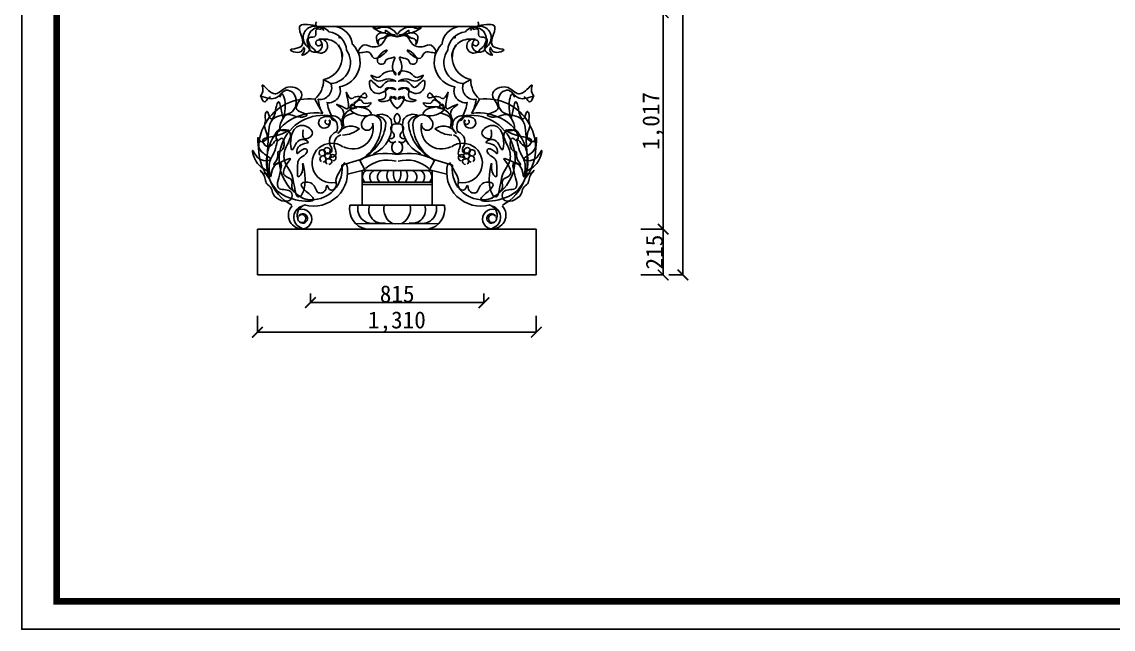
# Model space of a CAD drawing. Extents: x 3172 to 33391, y 13916 to 34175.
# Drawn here: x 23144 to 28268, y 13916 to 16768 of the extents above; entities that cross this region are included whole.
import ezdxf

# ---------------------------------------------------------------- set-up
doc = ezdxf.new("R2010")
doc.units = 0
doc.layers.get('0').update_dxf_attribs({"linetype": 'CONTINUOUS'})
doc.layers.get('DEFPOINTS').update_dxf_attribs({"linetype": 'CONTINUOUS'})
doc.dimstyles.new('ISO-25', dxfattribs={"dimtxt": 2.5, "dimasz": 2.5, "dimexe": 1.25, "dimexo": 0.625, "dimtad": 1, "dimdec": 4, "dimdsep": 46, "dimlunit": 6, "dimtxsty": 'Standard', "dimcen": 2.5, "dimadec": 0, "dimazin": 0, "dimtfac": 1, "dimtdec": 4, "dimtmove": 0, "dimatfit": 3, "dimfxl": 1, "dimtolj": 1, "dimtzin": 0, "dimarcsym": 0})

# ---------------------------------------------------------------- blocks, each defined once
blk = doc.blocks.new('_ARCHTICK')
at = {"color": 0, "linetype": 'ByBlock', "const_width": 0.15}
blk.add_lwpolyline([(-0.5, -0.5), (0.5, 0.5)], dxfattribs=at)
blk = doc.blocks.new('*D149')
at = {"color": 0, "linetype": 'ByBlock'}
for p, q in [((12873.2, 21566.8), (12941.3, 21566.8)), ((12940, 21566.8), (12940, 17987)), ((12873.2, 17987), (12941.3, 17987))]:
    blk.add_line(p, q, dxfattribs=at)
at = {"layer": 'DEFPOINTS', "color": 0, "linetype": 'ByBlock'}
for p in [(12872.6, 21566.8), (12872.6, 17987), (12940, 17987)]:
    blk.add_point(p, dxfattribs=at)
at = {"color": 0, "linetype": 'ByBlock', "xscale": 50, "yscale": 50, "zscale": 50}
for p, rotation in [((12940, 21566.8), 90), ((12940, 17987), 270)]:
    blk.add_blockref('_ARCHTICK', p, dxfattribs=dict(at, rotation=rotation))
at = {"color": 0, "linetype": 'ByBlock', "insert": (12892.8, 19776.9), "char_height": 80, "attachment_point": 5, "rotation": 90}
blk.add_mtext('\\A1;3,580', dxfattribs=at)
blk = doc.blocks.new('*D150')
at = {"color": 0, "linetype": 'ByBlock'}
for p, q in [((11190.8, 17899.9), (11190.8, 17855.6)), ((12005.5, 17899.9), (12005.5, 17855.6)), ((11190.8, 17856.8), (12005.5, 17856.8))]:
    blk.add_line(p, q, dxfattribs=at)
at = {"layer": 'DEFPOINTS', "color": 0, "linetype": 'ByBlock'}
for p in [(11190.8, 17900.6), (12005.5, 17900.6), (12005.5, 17856.8)]:
    blk.add_point(p, dxfattribs=at)
at = {"color": 0, "linetype": 'ByBlock', "xscale": 50, "yscale": 50, "zscale": 50, "rotation": 180}
blk.add_blockref('_ARCHTICK', (11190.8, 17856.8), dxfattribs=at)
at = {"color": 0, "linetype": 'ByBlock', "xscale": 50, "yscale": 50, "zscale": 50}
blk.add_blockref('_ARCHTICK', (12005.5, 17856.8), dxfattribs=at)
at = {"color": 0, "linetype": 'ByBlock', "insert": (11598.2, 17897.4), "char_height": 80, "attachment_point": 5}
blk.add_mtext('\\A1;815', dxfattribs=at)
blk = doc.blocks.new('*D151')
at = {"color": 0, "linetype": 'ByBlock'}
for p, q in [((10941.9, 17795.4), (10941.9, 17717)), ((12251.5, 17795.4), (12251.5, 17717)), ((10941.9, 17718.3), (12251.5, 17718.3))]:
    blk.add_line(p, q, dxfattribs=at)
at = {"layer": 'DEFPOINTS', "color": 0, "linetype": 'ByBlock'}
for p in [(10941.9, 17796), (12251.5, 17796), (12251.5, 17718.3)]:
    blk.add_point(p, dxfattribs=at)
at = {"color": 0, "linetype": 'ByBlock', "xscale": 50, "yscale": 50, "zscale": 50, "rotation": 180}
blk.add_blockref('_ARCHTICK', (10941.9, 17718.3), dxfattribs=at)
at = {"color": 0, "linetype": 'ByBlock', "xscale": 50, "yscale": 50, "zscale": 50}
blk.add_blockref('_ARCHTICK', (12251.5, 17718.3), dxfattribs=at)
at = {"color": 0, "linetype": 'ByBlock', "insert": (11596.7, 17765.6), "char_height": 80, "attachment_point": 5}
blk.add_mtext('\\A1;1,310', dxfattribs=at)
blk = doc.blocks.new('*D148')
at = {"color": 0, "linetype": 'ByBlock'}
for p, q in [((12742.5, 19218.6), (12848.1, 19218.6)), ((12846.8, 19218.6), (12846.8, 18201.7)), ((12742.5, 18201.7), (12848.1, 18201.7))]:
    blk.add_line(p, q, dxfattribs=at)
at = {"layer": 'DEFPOINTS', "color": 0, "linetype": 'ByBlock'}
for p in [(12741.9, 19218.6), (12741.9, 18201.7), (12846.8, 18201.7)]:
    blk.add_point(p, dxfattribs=at)
at = {"color": 0, "linetype": 'ByBlock', "xscale": 50, "yscale": 50, "zscale": 50}
for p, rotation in [((12846.8, 19218.6), 90), ((12846.8, 18201.7), 270)]:
    blk.add_blockref('_ARCHTICK', p, dxfattribs=dict(at, rotation=rotation))
at = {"color": 0, "linetype": 'ByBlock', "insert": (12799.6, 18710.1), "char_height": 80, "attachment_point": 5, "rotation": 90}
blk.add_mtext('\\A1;1,017', dxfattribs=at)
blk = doc.blocks.new('*D152')
at = {"color": 0, "linetype": 'ByBlock'}
for p, q in [((12742.5, 18201.7), (12848.1, 18201.7)), ((12846.8, 18201.7), (12846.8, 17987)), ((12742.5, 17987), (12848.1, 17987))]:
    blk.add_line(p, q, dxfattribs=at)
at = {"layer": 'DEFPOINTS', "color": 0, "linetype": 'ByBlock'}
for p in [(12741.9, 18201.7), (12741.9, 17987), (12846.8, 17987)]:
    blk.add_point(p, dxfattribs=at)
at = {"color": 0, "linetype": 'ByBlock', "xscale": 50, "yscale": 50, "zscale": 50}
for p, rotation in [((12846.8, 18201.7), 90), ((12846.8, 17987), 270)]:
    blk.add_blockref('_ARCHTICK', p, dxfattribs=dict(at, rotation=rotation))
at = {"color": 0, "linetype": 'ByBlock', "insert": (12806.2, 18094.3), "char_height": 80, "attachment_point": 5, "rotation": 90}
blk.add_mtext('\\A1;215', dxfattribs=at)
blk = doc.blocks.new('A$C05BC6B00')
at = {"color": 7}
for p, q in [((1120.5, 1463.2), (744.3, 1463.2)), ((1120.5, 1463.2), (1496.7, 1463.2)), ((774.9, 1214), (809.7, 1194.6)), ((1466.1, 1214), (1431.2, 1194.6)), ((734.2, 1121.1), (768.4, 1059.7)), ((1506.8, 1121.1), (1472.5, 1059.7)), ((943.4, 836.5), (860.3, 811.2)), ((970.6, 786.1), (943.4, 836.5)), ((1270.4, 786.1), (1297.5, 836.5)), ((1297.5, 836.5), (1380.6, 811.2)), ((968.6, 790), (887.7, 770.1)), ((956.9, 787.1), (956.9, 623.5)), ((1120.5, 787.1), (956.9, 787.1)), ((1120.5, 787.1), (1284.1, 787.1)), ((1272.3, 790), (1353.2, 770.1)), ((1284.1, 787.1), (1284.1, 623.5)), ((1120.5, 732.5), (956.9, 732.5)), ((1120.5, 721.6), (956.9, 721.6)), ((1120.5, 732.5), (1284.1, 732.5)), ((1120.5, 721.6), (1284.1, 721.6)), ((1120.5, 623.5), (899, 623.5)), ((1120.5, 623.5), (1342, 623.5)), ((1128.6, 536.2), (925.2, 537.8)), ((1112.3, 536.2), (1315.7, 537.8)), ((464.7, 511.1), (1773.4, 511.1)), ((464.7, 511.1), (464.7, 296.3)), ((1773.4, 511.1), (1773.4, 296.3)), ((1773.4, 296.3), (464.7, 296.3))]:
    blk.add_line(p, q, dxfattribs=at)
for centre in [(911.2, 1088.3), (1329.8, 1088.3)]:
    blk.add_circle(centre, 9.51, dxfattribs=at)
for centre, radius, start, end in [((733.9, 1410.6), 54.6, 38.1898, 240.5608), ((757.1, 1404.8), 54.6, 38.1898, 240.5608), ((755.6, 1475.4), 16.7, 145.525, 227.2755), ((788.4, 1344), 95.2, 4.4581, 82.9857), ((815.6, 1369.2), 95.2, 4.4581, 82.9857), ((1425.4, 1369.2), 95.2, 97.0143, 175.5419), ((1452.5, 1344), 95.2, 97.0143, 175.5419), ((1483.8, 1404.8), 54.6, 299.4392, 141.8102), ((1507.1, 1410.6), 54.6, 299.4392, 141.8102), ((1485.4, 1475.4), 16.7, 312.7245, 34.475), ((735.3, 1375.2), 33.3, 205.0569, 58.7567), ((760.5, 1371.3), 33.3, 205.0569, 103.7665), ((752.1, 1385.8), 14.1, 84.0971, 337.8718), ((779.8, 1319.8), 84.2, 1.7639, 108.1622), ((833, 1316.9), 95.2, 74.5858, 82.9857), ((1461.1, 1319.8), 84.2, 71.8378, 178.2361), ((1408, 1316.9), 95.2, 97.0143, 105.4142), ((1480.5, 1371.3), 33.3, 76.2335, 334.9431), ((1505.7, 1375.2), 33.3, 121.2433, 334.9431), ((1488.9, 1385.8), 14.1, 202.1282, 95.9029), ((754.7, 1318.9), 106.9, 280.8986, 32.6696), ((801.1, 1294.4), 100.1, 274.9742, 34.7232), ((828.2, 1295.6), 118.2, 279.9074, 44.5356), ((1412.8, 1295.6), 118.2, 135.4644, 260.0926), ((1439.9, 1294.4), 100.1, 145.2768, 265.0258), ((1486.3, 1318.9), 106.9, 147.3304, 259.1014), ((651.2, 1212.8), 123.7, 312.1366, 0.5617), ((758, 1175.5), 55.1, 261.2876, 20.2518), ((798.7, 1160.1), 55.1, 261.2876, 20.2518), ((1442.2, 1160.1), 55.1, 159.7482, 278.7124), ((1482.9, 1175.5), 55.1, 159.7482, 278.7124), ((1589.8, 1212.8), 123.7, 179.4383, 227.8634), ((701.7, 891.7), 231.7, 81.9517, 218.5861), ((905.2, 1135.1), 156.2, 185.1453, 210.7386), ((947.9, 1121.5), 156.2, 185.1453, 210.7386), ((933.6, 1006.4), 74, 91.3614, 187.1702), ((1307.4, 1006.4), 74, 352.8298, 88.6386), ((1293.1, 1121.5), 156.2, 329.2614, 354.8547), ((1335.7, 1135.1), 156.2, 329.2614, 354.8547), ((1539.2, 891.7), 231.7, 321.4139, 98.0483), ((738.6, 825.8), 231.7, 81.9517, 240.8417), ((772.9, 839.7), 206.4, 78.0863, 242.6124), ((778.2, 1012.2), 26.7, 148.3265, 26.9054), ((791, 991.3), 49.7, 332.1526, 135.5061), ((816.8, 997.6), 45.4, 304.8343, 103.8831), ((830.3, 1040.7), 20.6, 177.3018, 261.3241), ((1000.4, 999.6), 48.1, 18.1663, 168.9802), ((1045.8, 996.1), 54.8, 30.2442, 119.2628), ((1021.7, 995.7), 48.1, 18.1663, 92.7042), ((1136.7, 1029.7), 29.6, 120.4906, 235.3522), ((1104.3, 1029.7), 29.6, 304.6478, 59.5094), ((1195.2, 996.1), 54.8, 60.7372, 149.7558), ((1219.3, 995.7), 48.1, 87.2958, 161.8337), ((1240.6, 999.6), 48.1, 11.0198, 161.8337), ((1424.2, 997.6), 45.4, 76.1169, 235.1657), ((1450, 991.3), 49.7, 44.4939, 207.8474), ((1410.7, 1040.7), 20.6, 278.6759, 2.6982), ((1468, 839.7), 206.4, 297.3876, 101.9137), ((1462.8, 1012.2), 26.7, 153.0946, 31.6735), ((1502.4, 825.8), 231.7, 299.1583, 98.0483), ((794.2, 1015.3), 11.9, 130.7286, 49.2714), ((902.4, 926.8), 68.5, 53.2141, 150.6553), ((856.8, 1088.5), 136.1, 273.0436, 309.5602), ((911.8, 984.6), 96.7, 242.9784, 14.4914), ((847.6, 1007.4), 198.6, 299.4789, 2.058), ((860, 1026.1), 208, 294.227, 355.7442), ((979.3, 1002.6), 26.9, 166.6873, 13.3127), ((953.8, 995.8), 141.7, 293.2355, 11.5793), ((1114.4, 983.3), 23.4, 75.8774, 226.8664), ((1126.5, 983.3), 23.4, 313.1336, 104.1226), ((1287.2, 995.8), 141.7, 168.4207, 246.7645), ((1380.9, 1026.1), 208, 184.2558, 245.773), ((1393.3, 1007.4), 198.6, 177.942, 240.5211), ((1329.1, 984.6), 96.7, 165.5086, 297.0216), ((1261.7, 1002.6), 26.9, 166.6873, 13.3127), ((1338.5, 926.8), 68.5, 29.3447, 126.7859), ((1384.2, 1088.5), 136.1, 230.4398, 266.9564), ((1446.7, 1015.3), 11.9, 130.7286, 49.2714), ((851.1, 922.6), 48.3, 109.4861, 215.4356), ((872.4, 909), 48.3, 109.4861, 215.4356), ((1090.7, 952.1), 16.1, 223.7791, 61.038), ((1099.6, 938.8), 20.9, 189.856, 313.3028), ((1126.4, 894.8), 31.4, 113.4483, 264.8915), ((1114.5, 894.8), 31.4, 275.1085, 66.5517), ((1141.3, 938.8), 20.9, 226.6972, 350.144), ((1150.3, 952.1), 16.1, 118.962, 316.2209), ((1368.6, 909), 48.3, 324.5644, 70.5139), ((1389.9, 922.6), 48.3, 324.5644, 70.5139), ((813.5, 821.6), 93, 55.6666, 279.6749), ((768.5, 870.2), 14.4, 272.1273, 239.8225), ((791.8, 879.8), 14.4, 272.1273, 239.8225), ((794.4, 884.9), 19.8, 258.1491, 29.2977), ((813.8, 869.4), 19.8, 258.1491, 29.2977), ((1427.5, 821.6), 93, 260.3251, 124.3334), ((1427.1, 869.4), 19.8, 150.7023, 281.8509), ((1446.5, 884.9), 19.8, 150.7023, 281.8509), ((1449.2, 879.8), 14.4, 300.1775, 267.8727), ((1472.4, 870.2), 14.4, 300.1775, 267.8727), ((772.4, 841.1), 14.4, 272.1273, 239.8225), ((795.6, 854.7), 14.4, 272.1273, 239.8225), ((799.5, 829.5), 14.4, 272.1273, 239.8225), ((818.9, 846.9), 14.4, 272.1273, 239.8225), ((1066.6, 613.4), 253.9, 77.9085, 118.5164), ((1076.1, 682.1), 153.8, 74.9992, 132.3216), ((1174.4, 613.4), 253.9, 61.4836, 102.0915), ((1164.9, 682.1), 153.8, 47.6784, 105.0008), ((1422.1, 846.9), 14.4, 300.1775, 267.8727), ((1441.4, 829.5), 14.4, 300.1775, 267.8727), ((1445.3, 854.7), 14.4, 300.1775, 267.8727), ((1468.6, 841.1), 14.4, 300.1775, 267.8727), ((719.2, 791.6), 142.5, 251.5593, 7.9068), ((728.2, 779.5), 159.8, 254.6023, 13.9976), ((991.9, 757.7), 34.1, 116.171, 227.1636), ((1025.9, 756.3), 34.1, 116.171, 227.1636), ((1062.6, 756.3), 34.1, 116.171, 227.1636), ((1115.9, 761.9), 44, 147.4221, 224.0083), ((1159.1, 770.4), 56.6, 164.4255, 223.6698), ((1081.8, 770.4), 56.6, 316.3302, 15.5745), ((1125.1, 761.9), 44, 315.9917, 32.5779), ((1178.4, 756.3), 34.1, 312.8364, 63.829), ((1215.1, 756.3), 34.1, 312.8364, 63.829), ((1249, 757.7), 34.1, 312.8364, 63.829), ((1512.8, 779.5), 159.8, 166.0024, 285.3977), ((1521.8, 791.6), 142.5, 172.0932, 288.4407), ((674.2, 577), 64.4, 136.3053, 278.6522), ((690, 567.5), 54.5, 106.9821, 263.6508), ((701, 577.1), 49.6, 103.3107, 197.9047), ((994, 605.8), 96.7, 169.4339, 258.2128), ((1004.1, 606.1), 68.4, 165.2993, 291.6781), ((1050.1, 602), 63, 160.08, 283.2884), ((1137.1, 606.1), 79.2, 167.3028, 241.6233), ((1103.8, 606.1), 79.2, 298.3767, 12.6972), ((1190.8, 602), 63, 256.7116, 19.92), ((1236.9, 606.1), 68.4, 248.3219, 14.7007), ((1246.9, 605.8), 96.7, 281.7872, 10.5661), ((1539.9, 577.1), 49.6, 342.0953, 76.6893), ((1550.9, 567.5), 54.5, 276.3492, 73.0179), ((1566.8, 577), 64.4, 261.3478, 43.6947), ((672.8, 561.1), 19, 148.0282, 131.9899), ((677.5, 561.6), 22.1, 231.2339, 148.6856), ((672.5, 558.8), 46.9, 284.2387, 104.7454), ((1568.5, 558.8), 46.9, 75.2546, 255.7613), ((1563.5, 561.6), 22.1, 31.3144, 308.7661), ((1568.2, 561.1), 19, 48.0101, 31.9718), ((701, 577.1), 49.6, 221.068, 221.131), ((1539.9, 577.1), 49.6, 318.869, 318.932)]:
    blk.add_arc(centre, radius, start, end, dxfattribs=at)
for points, start_tangent in [([(739.8, 1466.9), (661.6, 1460.9), (667.6, 1367.7), (619.5, 1352.7), (676.6, 1352.7), (682.7, 1364.7), (685.7, 1355.7), (673.6, 1328.7), (694.7, 1337.7), (709.7, 1358.7), (697.7, 1400.8), (706.7, 1409.8), (736.8, 1418.8), (739.8, 1448.8), (763.8, 1448.8)], (-0.789604, 0.613616)), ([(1119.8, 1425), (1108.1, 1440.5), (1042.3, 1457.9), (1026.8, 1454), (1007.4, 1456), (1017.1, 1450.2), (1065.5, 1440.5), (1065.5, 1444.4), (1082.9, 1432.7), (1110.1, 1423.1), (1094.6, 1425), (1036.4, 1430.8), (1022.9, 1407.6), (1032.6, 1378.5), (1032.6, 1397.9), (1050, 1407.6), (1061.6, 1413.4), (1077.1, 1423.1), (1096.5, 1419.2), (1121.7, 1415.3), (1084.9, 1421.1), (1053.9, 1386.3), (995.8, 1368.9), (960.9, 1374.7), (939.6, 1341.8), (988, 1341.8), (1011.3, 1314.6), (1073.3, 1351.4), (1028.7, 1312.7), (1034.5, 1289.5), (1061.6, 1291.4), (1063.6, 1299.2), (1090.7, 1314.6), (1108.1, 1318.5), (1098.4, 1277.9), (1113.9, 1239.1), (1113.9, 1241.1), (1059.7, 1245), (1024.8, 1223.7), (997.7, 1233.3), (1017.1, 1212), (1088.8, 1215.9), (1113.9, 1206.2), (1075.2, 1206.2), (1040.3, 1177.2), (993.8, 1210.1), (1001.6, 1161.7), (1059.7, 1157.8), (1098.4, 1175.3), (1113.9, 1167.5), (1069.4, 1173.3), (1063.6, 1128.8), (1032.6, 1117.2), (1075.2, 1113.3), (1112, 1130.7), (1115.9, 1123), (1090.7, 1134.6), (1096.5, 1103.6), (1123.6, 1076.5)], (0.022236, 0.999753)), ([(1121.2, 1425), (1132.8, 1440.5), (1198.7, 1457.9), (1214.2, 1454), (1233.6, 1456), (1223.9, 1450.2), (1175.4, 1440.5), (1175.4, 1444.4), (1158, 1432.7), (1130.9, 1423.1), (1146.4, 1425), (1204.5, 1430.8), (1218.1, 1407.6), (1208.4, 1378.5), (1208.4, 1397.9), (1191, 1407.6), (1179.3, 1413.4), (1163.8, 1423.1), (1144.4, 1419.2), (1119.3, 1415.3), (1156.1, 1421.1), (1187.1, 1386.3), (1245.2, 1368.9), (1280.1, 1374.7), (1301.4, 1341.8), (1253, 1341.8), (1229.7, 1314.6), (1167.7, 1351.4), (1212.3, 1312.7), (1206.5, 1289.5), (1179.3, 1291.4), (1177.4, 1299.2), (1150.3, 1314.6), (1132.8, 1318.5), (1142.5, 1277.9), (1127, 1239.1), (1127, 1241.1), (1181.3, 1245), (1216.1, 1223.7), (1243.3, 1233.3), (1223.9, 1212), (1152.2, 1215.9), (1127, 1206.2), (1165.8, 1206.2), (1200.6, 1177.2), (1247.1, 1210.1), (1239.4, 1161.7), (1181.3, 1157.8), (1142.5, 1175.3), (1127, 1167.5), (1171.6, 1173.3), (1177.4, 1128.8), (1208.4, 1117.2), (1165.8, 1113.3), (1128.9, 1130.7), (1125.1, 1123), (1150.3, 1134.6), (1144.4, 1103.6), (1117.3, 1076.5)], (-0.022236, 0.999753)), ([(1501.2, 1466.9), (1579.3, 1460.9), (1573.3, 1367.7), (1621.4, 1352.7), (1564.3, 1352.7), (1558.3, 1364.7), (1555.3, 1355.7), (1567.3, 1328.7), (1546.3, 1337.7), (1531.2, 1358.7), (1543.3, 1400.8), (1534.2, 1409.8), (1504.2, 1418.8), (1501.2, 1448.8), (1477.1, 1448.8)], (0.789604, 0.613616)), ([(478.2, 1136.4), (490.2, 1166.4), (487.2, 1187.5), (511.3, 1166.4), (556.4, 1148.4), (607.5, 1178.4), (673.6, 1142.4), (649.6, 1073.3), (697.7, 1046.2), (664.6, 1037.2), (598.5, 1046.2), (580.4, 974.1), (610.5, 977.1), (580.4, 959.1), (490.2, 920.1), (514.3, 899), (556.4, 935.1), (541.3, 869), (520.3, 814.9), (526.3, 757.8), (544.3, 808.9), (571.4, 823.9), (571.4, 778.8), (568.4, 700.7), (622.5, 685.7), (622.5, 652.7), (538.3, 676.7), (529.3, 703.7), (508.3, 724.8), (490.2, 772.8), (478.2, 787.9), (487.2, 775.8), (514.3, 775.8), (475.2, 808.9), (442.1, 881), (478.2, 838.9), (526.3, 838.9), (484.2, 875), (466.2, 938.1), (466.2, 941.1), (472.2, 929.1), (505.2, 932.1), (499.2, 1007.2), (502.2, 1016.2), (502.2, 1055.3), (508.3, 1064.3), (529.3, 1028.2), (541.3, 1040.2), (547.3, 1055.3), (553.4, 1088.3), (562.4, 1109.3), (586.4, 1034.2), (592.4, 1064.3), (592.4, 1118.4), (580.4, 1145.4), (568.4, 1130.4)], (-0.995045, 0.099422)), ([(1762.8, 1136.4), (1750.7, 1166.4), (1753.8, 1187.5), (1729.7, 1166.4), (1684.6, 1148.4), (1633.5, 1178.4), (1567.3, 1142.4), (1591.4, 1073.3), (1543.3, 1046.2), (1576.3, 1037.2), (1642.5, 1046.2), (1660.5, 974.1), (1630.5, 977.1), (1660.5, 959.1), (1750.7, 920.1), (1726.7, 899), (1684.6, 935.1), (1699.6, 869), (1720.7, 814.9), (1714.7, 757.8), (1696.6, 808.9), (1669.6, 823.9), (1669.6, 778.8), (1672.6, 700.7), (1618.4, 685.7), (1618.4, 652.7), (1702.6, 676.7), (1711.7, 703.7), (1732.7, 724.8), (1750.7, 772.8), (1762.8, 787.9), (1753.8, 775.8), (1726.7, 775.8), (1765.8, 808.9), (1798.9, 881), (1762.8, 838.9), (1714.7, 838.9), (1756.8, 875), (1774.8, 938.1), (1774.8, 941.1), (1768.8, 929.1), (1735.7, 932.1), (1741.7, 1007.2), (1738.7, 1016.2), (1738.7, 1055.3), (1732.7, 1064.3), (1711.7, 1028.2), (1699.6, 1040.2), (1693.6, 1055.3), (1687.6, 1088.3), (1678.6, 1109.3), (1654.5, 1034.2), (1648.5, 1064.3), (1648.5, 1118.4), (1660.5, 1145.4), (1672.6, 1130.4)], (0.995045, 0.099422)), ([(478.2, 1139.4), (499.2, 1109.3), (514.3, 1124.4), (526.3, 1133.4)], (-0.992291, 0.123933)), ([(481.2, 1136.4), (556.4, 1130.4), (598.5, 1163.4), (631.5, 1151.4), (628.5, 1064.3), (544.3, 1034.2), (514.3, 929.1), (523.3, 742.8), (643.6, 649.7), (727.8, 652.7), (670.6, 724.8), (721.7, 724.8), (751.8, 682.7), (769.9, 682.7), (787.9, 706.7), (790.9, 715.8), (802.9, 697.7), (833, 709.7), (833, 739.8), (845, 772.8), (863.1, 805.9), (875.1, 823.9)], (-0.795268, 0.606258)), ([(863.1, 1031.2), (863.1, 1073.3), (836, 1097.3), (851, 1091.3), (866.1, 1085.3), (884.1, 1076.3), (887.1, 1127.4), (881.1, 1154.4), (902.2, 1124.4), (926.2, 1133.4), (977.3, 1133.4), (974.3, 1145.4), (920.2, 1100.3), (899.2, 1082.3), (926.2, 1052.3), (998.4, 1055.3), (968.3, 1079.3), (920.2, 1085.3), (959.3, 1085.3), (989.4, 1091.3), (998.4, 1103.3), (962.3, 1103.3), (953.3, 1115.3), (917.2, 1103.3)], (-0.616623, -0.787259)), ([(1377.9, 1031.2), (1377.9, 1073.3), (1404.9, 1097.3), (1389.9, 1091.3), (1374.9, 1085.3), (1356.8, 1076.3), (1353.8, 1127.4), (1359.8, 1154.4), (1338.8, 1124.4), (1314.7, 1133.4), (1263.6, 1133.4), (1266.6, 1145.4), (1320.7, 1100.3), (1341.8, 1082.3), (1314.7, 1052.3), (1242.6, 1055.3), (1272.6, 1079.3), (1320.7, 1085.3), (1281.7, 1085.3), (1251.6, 1091.3), (1242.6, 1103.3), (1278.7, 1103.3), (1287.7, 1115.3), (1323.8, 1103.3)], (0.616623, -0.787259)), ([(1759.8, 1136.4), (1684.6, 1130.4), (1642.5, 1163.4), (1609.4, 1151.4), (1612.4, 1064.3), (1696.6, 1034.2), (1726.7, 929.1), (1717.7, 742.8), (1597.4, 649.7), (1513.2, 652.7), (1570.3, 724.8), (1519.2, 724.8), (1489.1, 682.7), (1471.1, 682.7), (1453.1, 706.7), (1450, 715.8), (1438, 697.7), (1408, 709.7), (1408, 739.8), (1395.9, 772.8), (1377.9, 805.9), (1365.9, 823.9)], (0.795268, 0.606258)), ([(1762.8, 1139.4), (1741.7, 1109.3), (1726.7, 1124.4), (1714.7, 1133.4)], (0.992291, 0.123933)), ([(914.2, 1055.3), (869.1, 1031.2), (872.1, 989.2)], (0.49237, 0.870386)), ([(1326.8, 1055.3), (1371.9, 1031.2), (1368.9, 989.2)], (-0.49237, 0.870386)), ([(679.6, 977.1), (685.7, 935.1), (721.7, 956.1), (691.7, 995.2), (631.5, 971.1), (628.5, 884), (670.6, 932.1), (703.7, 920.1), (655.6, 896), (652.6, 866), (664.6, 878), (697.7, 884), (697.7, 875), (664.6, 844.9), (652.6, 781.9), (655.6, 757.8), (667.6, 766.8), (676.6, 817.9), (673.6, 673.7), (664.6, 664.7), (625.5, 766.8), (592.4, 829.9), (595.5, 890), (610.5, 920.1), (616.5, 965.1), (559.4, 965.1), (559.4, 926.1), (577.4, 938.1), (577.4, 881), (562.4, 875), (559.4, 848), (541.3, 814.9), (619.5, 841.9), (601.5, 814.9), (592.4, 763.8), (625.5, 739.8), (628.5, 697.7), (643.6, 688.7)], (0.124136, 0.992265)), ([(1561.3, 977.1), (1555.3, 935.1), (1519.2, 956.1), (1549.3, 995.2), (1609.4, 971.1), (1612.4, 884), (1570.3, 932.1), (1537.3, 920.1), (1585.4, 896), (1588.4, 866), (1576.3, 878), (1543.3, 884), (1543.3, 875), (1576.3, 844.9), (1588.4, 781.9), (1585.4, 757.8), (1573.3, 766.8), (1564.3, 817.9), (1567.3, 673.7), (1576.3, 664.7), (1615.4, 766.8), (1648.5, 829.9), (1645.5, 890), (1630.5, 920.1), (1624.5, 965.1), (1681.6, 965.1), (1681.6, 926.1), (1663.5, 938.1), (1663.5, 881), (1678.6, 875), (1681.6, 848), (1699.6, 814.9), (1621.4, 841.9), (1639.5, 814.9), (1648.5, 763.8), (1615.4, 739.8), (1612.4, 697.7), (1597.4, 688.7)], (-0.124136, 0.992265))]:
    blk.add_spline(points, degree=3, dxfattribs=dict(at, start_tangent=start_tangent))
for base, p1, p2, picture, middle in [((2462.4, 296.3), (2394.9, 3876.2), (2394.9, 296.3), '*D149', (2415.1, 2086.3)), ((2369.2, 511.1), (2264.2, 1527.9), (2264.2, 511.1), '*D148', (2321.9, 1019.5)), ((2369.2, 296.3), (2264.2, 511.1), (2264.2, 296.3), '*D152', (2328.5, 403.7))]:
    dim = blk.add_linear_dim(base=base, p1=p1, p2=p2, angle=90, dimstyle='ISO-25', override={"dimtxt": 80, "dimasz": 50, "dimdec": 0, "dimblk1": 'ARCHTICK', "dimblk2": 'ARCHTICK', "dimsah": 1, "dimtdec": 0}, dxfattribs=at)
    dim.commit()
    dim.dimension.update_dxf_attribs({"geometry": picture, "text_midpoint": middle, "insert": (-10477.7, -17690.6)})
for base, p1, p2, picture, middle in [((1527.9, 166.2), (713.1, 209.9), (1527.9, 209.9), '*D150', (1120.5, 206.8)), ((1773.9, 27.7), (464.2, 105.4), (1773.9, 105.4), '*D151', (1119, 74.9))]:
    dim = blk.add_linear_dim(base=base, p1=p1, p2=p2, dimstyle='ISO-25', override={"dimtxt": 80, "dimasz": 50, "dimdec": 0, "dimblk1": 'ARCHTICK', "dimblk2": 'ARCHTICK', "dimsah": 1, "dimtdec": 0}, dxfattribs=at)
    dim.commit()
    dim.dimension.update_dxf_attribs({"geometry": picture, "text_midpoint": middle, "insert": (-10477.7, -17690.6)})

msp = doc.modelspace()

# ---------------------------------------------------------------- linework, layer by layer
msp.add_lwpolyline([(33391.4628, 13915.60471), (33391.4628, 21569.75185), (23143.96505, 21569.75185), (23143.96505, 13915.60471)], close=True)
at = {"const_width": 31.34804}
msp.add_lwpolyline([(33260.84595, 14046.22155), (33260.84595, 21439.135), (23307.84233, 21439.135), (23307.84233, 14046.22155)], close=True, dxfattribs=at)

# ---------------------------------------------------------------- block references
msp.add_blockref('A$C05BC6B00', (23785.66149, 15282.59899))

doc.saveas('drawing.dxf')
